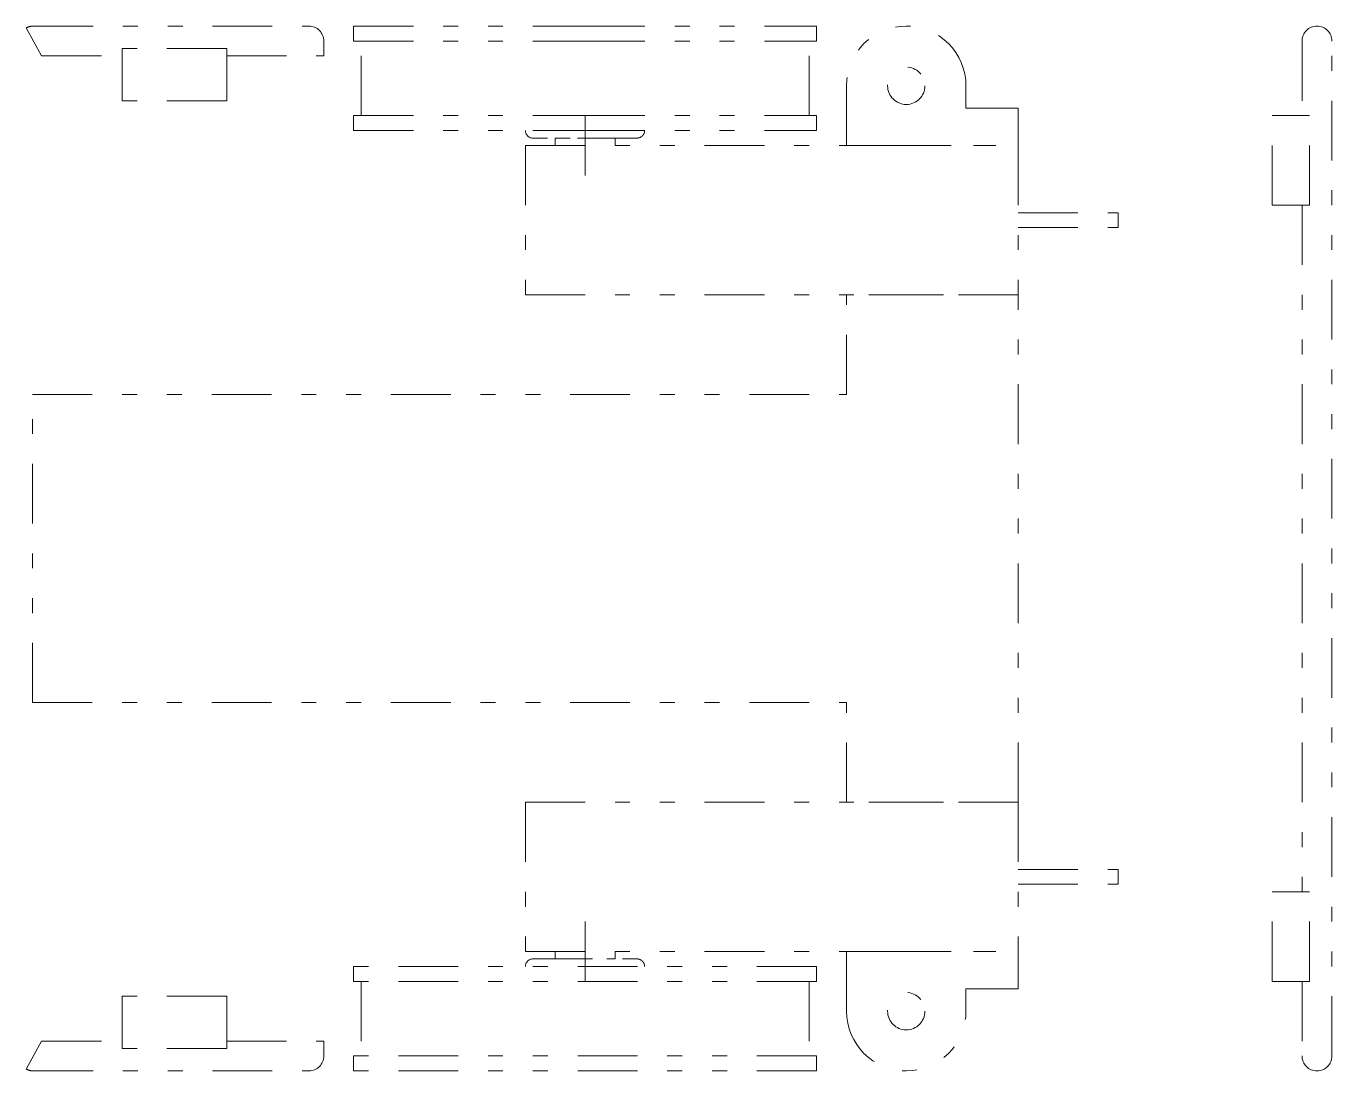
# Model space of a CAD drawing. Header units: millimetres. Extents: x 0.8 to 88.2, y -0.1 to 69.9.
import ezdxf

# ---------------------------------------------------------------- set-up
doc = ezdxf.new("R2010")
doc.units = ezdxf.units.MM
doc.linetypes.add('K5LT_CHAIN_LINE_WITH_2_POINTS', pattern=[12, 4, -2, 1, -2, 1, -2])
doc.layers.add('Системный слой (1)', color=251, linetype='Continuous', true_color=0x6c6c6c)

# ---------------------------------------------------------------- blocks, each defined once
blk = doc.blocks.new('U0')
at = {"layer": 'Системный слой (1)', "color": 7, "linetype": 'K5LT_CHAIN_LINE_WITH_2_POINTS', "lineweight": 18}
for p, q in [((73.938, 13.378), (73.938, 12.878)), ((73.938, 12.878), (73.938, 12.378))]:
    blk.add_line(p, q, dxfattribs=at)
blk = doc.blocks.new('U1')
at = {"layer": 'Системный слой (1)', "color": 7, "linetype": 'K5LT_CHAIN_LINE_WITH_2_POINTS', "lineweight": 18}
for p, q in [((37.238, 7.378), (36.238, 7.378)), ((40.238, 7.378), (39.69, 7.378))]:
    blk.add_line(p, q, dxfattribs=at)
blk = doc.blocks.new('U2')
at = {"layer": 'Системный слой (1)', "color": 7, "linetype": 'K5LT_CHAIN_LINE_WITH_2_POINTS', "lineweight": 18}
for p, q in [((22.738, 62.878), (38.238, 62.878)), ((38.238, 62.878), (53.738, 62.878))]:
    blk.add_line(p, q, dxfattribs=at)
blk = doc.blocks.new('U3')
at = {"layer": 'Системный слой (1)', "color": 7, "linetype": 'K5LT_CHAIN_LINE_WITH_2_POINTS', "lineweight": 18}
for p, q in [((22.738, 69.878), (38.238, 69.878)), ((38.238, 69.878), (53.738, 69.878))]:
    blk.add_line(p, q, dxfattribs=at)
blk = doc.blocks.new('U4')
at = {"layer": 'Системный слой (1)', "color": 7, "linetype": 'K5LT_CHAIN_LINE_WITH_2_POINTS', "lineweight": 18}
for p, q in [((22.738, 68.878), (38.238, 68.878)), ((38.238, 68.878), (53.738, 68.878))]:
    blk.add_line(p, q, dxfattribs=at)
blk = doc.blocks.new('U5')
at = {"layer": 'Системный слой (1)', "color": 7, "linetype": 'K5LT_CHAIN_LINE_WITH_2_POINTS', "lineweight": 18}
for p, q in [((22.738, 63.878), (38.238, 63.878)), ((38.238, 63.878), (53.738, 63.878))]:
    blk.add_line(p, q, dxfattribs=at)
blk = doc.blocks.new('U6')
at = {"layer": 'Системный слой (1)', "color": 7, "linetype": 'K5LT_CHAIN_LINE_WITH_2_POINTS', "lineweight": 18}
for p, q in [((36.238, 62.378), (37.238, 62.378)), ((39.69, 62.378), (40.238, 62.378))]:
    blk.add_line(p, q, dxfattribs=at)

msp = doc.modelspace()

# ---------------------------------------------------------------- linework, layer by layer
at = {"layer": 'Системный слой (1)', "color": 7, "linetype": 'K5LT_CHAIN_LINE_WITH_2_POINTS', "lineweight": 18}
for p, q in [((1.846, 67.878), (0.807, 69.753)), ((1.292, 69.878), (19.738, 69.878)), ((22.738, 68.878), (22.738, 69.878)), ((53.738, 68.878), (53.738, 69.878)), ((7.238, 68.378), (7.238, 66.878)), ((14.238, 68.378), (7.238, 68.378)), ((14.238, 66.878), (14.238, 68.378)), ((20.738, 68.878), (20.738, 67.878)), ((23.238, 63.878), (23.238, 68.878)), ((53.238, 63.878), (53.238, 68.878)), ((86.238, 68.878), (86.238, 63.878)), ((88.238, 0.878), (88.238, 68.878)), ((1.846, 67.878), (7.238, 67.878)), ((14.238, 67.878), (20.738, 67.878)), ((7.238, 66.878), (7.238, 64.878)), ((14.238, 66.878), (14.238, 64.878)), ((55.738, 61.878), (55.738, 65.878)), ((63.738, 65.878), (63.738, 64.378)), ((14.238, 64.878), (7.238, 64.878)), ((22.738, 62.878), (22.738, 63.878)), ((38.238, 59.878), (38.238, 64.378)), ((53.738, 62.878), (53.738, 63.878)), ((63.738, 64.378), (67.238, 64.378)), ((67.238, 64.378), (67.238, 61.878)), ((85.238, 63.878), (84.238, 63.878)), ((84.238, 57.878), (84.238, 63.878)), ((86.738, 63.878), (85.238, 63.878)), ((86.738, 57.878), (86.738, 63.878)), ((41.718, 62.378), (34.738, 62.378)), ((36.238, 61.878), (36.238, 62.378)), ((40.238, 61.878), (40.238, 62.378)), ((34.238, 61.878), (34.238, 51.878)), ((34.238, 61.878), (67.238, 61.878)), ((55.738, 61.878), (67.238, 61.878)), ((67.238, 61.878), (67.238, 51.878)), ((85.238, 57.878), (84.238, 57.878)), ((85.238, 57.878), (86.738, 57.878)), ((86.238, 57.878), (86.238, 11.878)), ((67.238, 57.378), (73.938, 57.378)), ((73.938, 57.378), (73.938, 56.378)), ((67.238, 56.378), (73.938, 56.378)), ((34.238, 51.878), (67.238, 51.878)), ((55.738, 45.203), (55.738, 51.878)), ((67.238, 51.878), (55.738, 51.878)), ((67.238, 17.878), (67.238, 51.878)), ((1.238, 45.203), (55.738, 45.203)), ((1.238, 24.553), (1.238, 45.203)), ((1.238, 24.553), (55.738, 24.553)), ((55.738, 17.878), (55.738, 24.553)), ((34.238, 17.878), (34.238, 7.878)), ((34.238, 17.878), (67.238, 17.878)), ((67.238, 17.878), (55.738, 17.878)), ((67.238, 17.878), (67.238, 7.878)), ((67.238, 13.378), (73.938, 13.378)), ((67.238, 12.378), (73.938, 12.378)), ((84.238, 5.878), (84.238, 11.878)), ((85.238, 11.878), (84.238, 11.878)), ((86.738, 11.878), (85.238, 11.878)), ((86.738, 5.878), (86.738, 11.878)), ((38.238, 9.878), (38.238, 5.378)), ((34.238, 7.878), (67.238, 7.878)), ((36.238, 7.878), (36.238, 7.378)), ((40.238, 7.878), (40.238, 7.378)), ((55.738, 7.878), (55.738, 3.878)), ((55.738, 7.878), (67.238, 7.878)), ((67.238, 5.378), (67.238, 7.878)), ((34.738, 7.378), (41.718, 7.378)), ((53.738, 6.878), (22.738, 6.878)), ((22.738, 6.878), (22.738, 5.878)), ((53.738, 6.878), (53.738, 5.878)), ((53.738, 5.878), (22.738, 5.878)), ((23.238, 5.878), (23.238, 0.878)), ((53.238, 5.878), (53.238, 0.878)), ((63.738, 3.878), (63.738, 5.378)), ((63.738, 5.378), (67.238, 5.378)), ((85.238, 5.878), (84.238, 5.878)), ((85.238, 5.878), (86.738, 5.878)), ((86.238, 5.878), (86.238, 0.878)), ((7.238, 2.878), (7.238, 4.878)), ((14.238, 4.878), (7.238, 4.878)), ((14.238, 2.878), (14.238, 4.878)), ((7.238, 1.378), (7.238, 2.878)), ((14.238, 2.878), (14.238, 1.378)), ((1.846, 1.878), (0.807, 0.003)), ((1.846, 1.878), (7.238, 1.878)), ((14.238, 1.878), (20.738, 1.878)), ((20.738, 0.878), (20.738, 1.878)), ((14.238, 1.378), (7.238, 1.378)), ((22.738, 0.878), (22.738, -0.122)), ((53.738, 0.878), (22.738, 0.878)), ((53.738, 0.878), (53.738, -0.122)), ((1.292, -0.122), (19.738, -0.122)), ((53.738, -0.122), (22.738, -0.122))]:
    msp.add_line(p, q, dxfattribs=at)
for centre in [(59.738, 65.878), (59.738, 3.878)]:
    msp.add_circle(centre, 1.25, dxfattribs=at)
for centre, radius, start, end in [((1.292, 68.878), 1, 90, 118.99731), ((19.738, 68.878), 1, 0, 90), ((59.738, 65.878), 4, 0, 180), ((87.238, 68.878), 1, 0, 180), ((34.738, 62.878), 0.5, 180, 270), ((34.738, 6.878), 0.5, 90, 180), ((59.738, 3.878), 4, 180, 0), ((19.738, 0.878), 1, 270, 0), ((87.238, 0.878), 1, 180, 0), ((1.292, 0.878), 1, 241.00269, 270)]:
    msp.add_arc(centre, radius, start, end, dxfattribs=at)
for points in [[(41.718, 62.378), (41.728, 62.378), (41.749, 62.379), (41.791, 62.382), (41.842, 62.392), (41.902, 62.411), (41.959, 62.438), (42.013, 62.471), (42.061, 62.511), (42.104, 62.557), (42.142, 62.607), (42.172, 62.662), (42.196, 62.72), (42.212, 62.781), (42.219, 62.834), (42.22, 62.866), (42.22, 62.878)], [(41.718, 7.378), (41.728, 7.378), (41.749, 7.377), (41.791, 7.373), (41.842, 7.364), (41.902, 7.344), (41.959, 7.318), (42.013, 7.284), (42.061, 7.245), (42.104, 7.199), (42.142, 7.149), (42.172, 7.094), (42.196, 7.036), (42.212, 6.975), (42.219, 6.922), (42.22, 6.89), (42.22, 6.878)]]:
    msp.add_open_spline(points, degree=3, knots=[0, 0, 0, 0, 0.039891, 0.079783, 0.159552, 0.239298, 0.319011, 0.398685, 0.478317, 0.557907, 0.637456, 0.716969, 0.796451, 0.87591, 0.955356, 1, 1, 1, 1], dxfattribs=at)

# ---------------------------------------------------------------- block references
at = {"layer": 'Системный слой (1)'}
for name in ['U3', 'U4', 'U5', 'U2', 'U6', 'U0', 'U1']:
    msp.add_blockref(name, (0, 0), dxfattribs=at)

doc.saveas('drawing.dxf')
